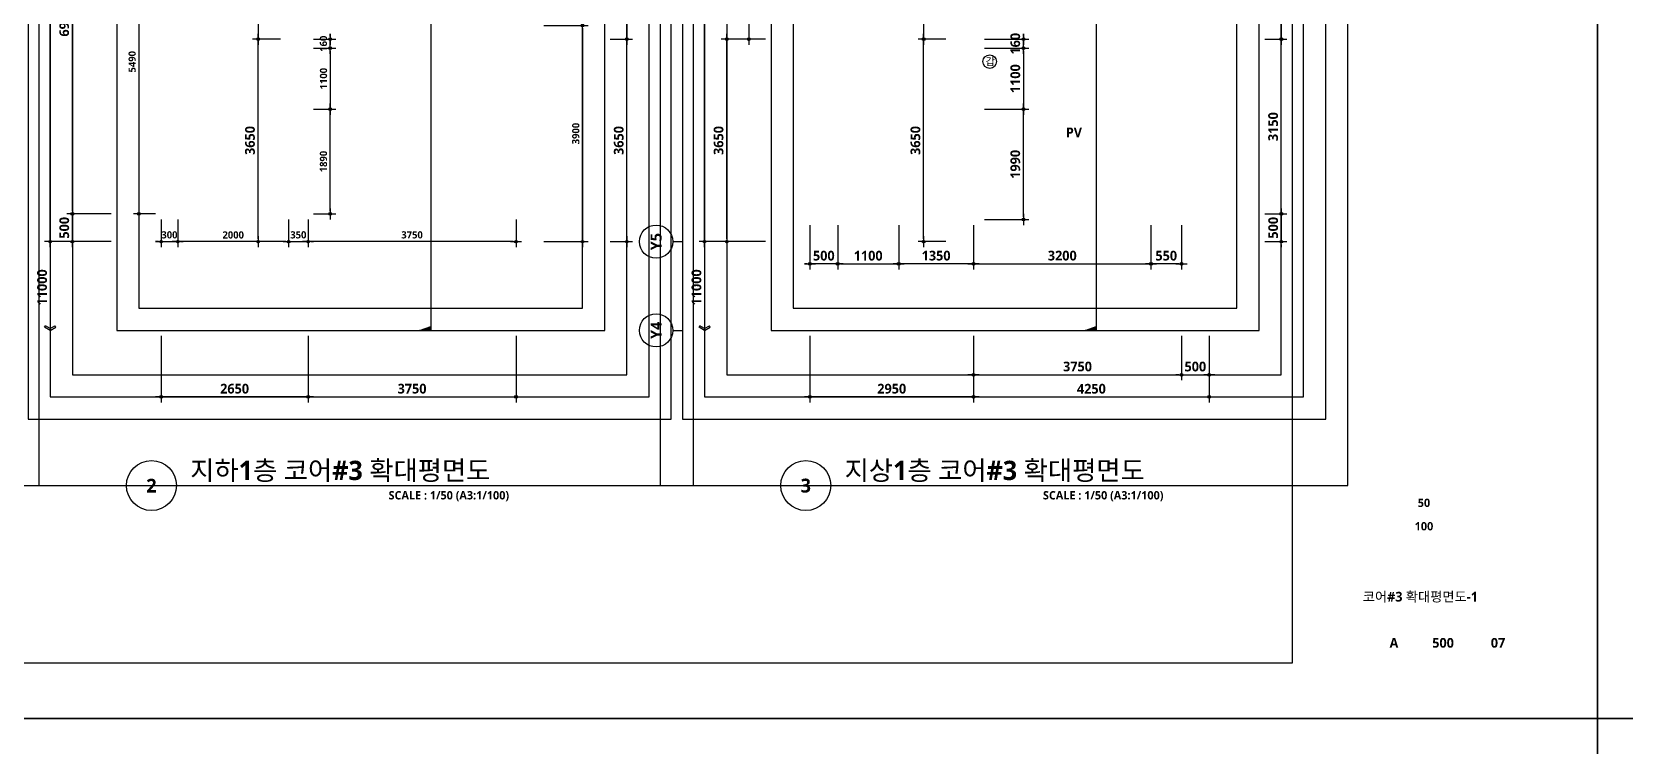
# Model space of a CAD drawing. Header units: millimetres. Extents: x -12482 to 126000, y 0 to 220200.
# Drawn here: x 13769 to 42500, y 58900 to 71784 of the extents above; entities that cross this region are included whole.
import ezdxf
from ezdxf.enums import TextEntityAlignment as Align

# ---------------------------------------------------------------- set-up
doc = ezdxf.new("R2010")
doc.units = ezdxf.units.MM
doc.header["$LTSCALE"] = 60
doc.linetypes.add('CEN', pattern=[62, 60, -1, 0, -1])
doc.layers.get('Defpoints').update_dxf_attribs({"color": 153})
for name, color, linetype in [('A-ANNO-DIM', 4, 'Continuous'), ('A-ANNO-SYMB', 7, 'Continuous'), ('A-ANNO-TEXT1', 7, 'Continuous'), ('A-ANNO-TITL', 7, 'Continuous'), ('A-ST-AXIS-BUB', 7, 'Continuous'), ('A-ST-AXIS-DIM', 7, 'Continuous'), ('AA-MKXX', 3, 'Continuous'), ('AA-XXXX-TXT1', 2, 'Continuous')]:
    doc.layers.add(name, color=color, linetype=linetype)
for name, color, linetype, plot in [('Defpoint', 161, 'Continuous', False), ('G(그리드1)', 185, 'Continuous', False), ('G(그리드2)', 235, 'Continuous', False)]:
    doc.layers.add(name, color=color, linetype=linetype, plot=plot)
doc.styles.add('2020음성 1차', font='NanumGothicBold.ttf')
doc.styles.add('SH_진천_나눔', font='')
doc.styles.get('SH_진천_나눔').set_extended_font_data('NanumGothic', bold=True)
doc.dimstyles.new('SHP 50', dxfattribs={"dimscale": 50, "dimtxt": 3.5, "dimasz": 1, "dimexe": 2, "dimexo": 2, "dimgap": 1, "dimtad": 1, "dimdec": 0, "dimzin": 0, "dimdsep": 46, "dimtxsty": 'SH_진천_나눔', "dimblk": 'DIMDOT', "dimcen": 0.09, "dimclrd": 256, "dimclre": 256, "dimclrt": 3, "dimadec": 0, "dimazin": 1, "dimtfac": 1, "dimtdec": 0, "dimtix": 1, "dimtmove": 2, "dimatfit": 0, "dimldrblk": 'DIMDOT', "dimfxl": 1, "dimtolj": 1, "dimtzin": 0, "dimlwd": -1, "dimlwe": -1, "dimarcsym": 0})
doc.dimstyles.new('SHP 50내부', dxfattribs={"dimscale": 50, "dimtxt": 2.6, "dimasz": 1, "dimexe": 2, "dimexo": 2, "dimgap": 1, "dimtad": 1, "dimdec": 0, "dimzin": 0, "dimdsep": 46, "dimtxsty": '2020음성 1차', "dimblk": 'DIMDOT', "dimcen": 0.09, "dimclrd": 256, "dimclre": 256, "dimclrt": 3, "dimadec": 0, "dimazin": 1, "dimtfac": 1, "dimtdec": 0, "dimtix": 1, "dimtmove": 2, "dimatfit": 0, "dimldrblk": 'DIMDOT', "dimfxl": 1, "dimtolj": 1, "dimtzin": 0, "dimlwd": -1, "dimlwe": -1, "dimarcsym": 0})

# ---------------------------------------------------------------- blocks, each defined once
blk = doc.blocks.new('DIMDOT')
at = {"color": 0}
blk.add_line((-2, 0), (2, 0), dxfattribs=at)
for radius in [0.5, 0.25]:
    blk.add_circle((0, 0), radius, dxfattribs=at)
blk = doc.blocks.new('*D17177')
at = {"layer": 'A-ST-AXIS-DIM'}
for p, q in [((27000, 80500), (25800, 80500)), ((25900, 68050), (25900, 80450)), ((27000, 68000), (25800, 68000))]:
    blk.add_line(p, q, dxfattribs=at)
at = {"layer": 'Defpoints', "color": 0}
for p in [(25900, 80500), (27100, 80500), (27100, 68000)]:
    blk.add_point(p, dxfattribs=at)
at = {"layer": 'A-ST-AXIS-DIM', "linetype": 'ByBlock', "xscale": 50, "yscale": 50, "zscale": 50}
for p, rotation in [((25900, 80500), 90), ((25900, 68000), 270)]:
    blk.add_blockref('DIMDOT', p, dxfattribs=dict(at, rotation=rotation))
at = {"layer": 'A-ST-AXIS-DIM', "color": 3, "insert": (25754, 74250), "char_height": 175, "attachment_point": 5, "rotation": 90, "style": 'SH_진천_나눔'}
blk.add_mtext('\\A1;12500', dxfattribs=at)
blk = doc.blocks.new('A-ST-AXIS-BUB-1')
at = {"layer": 'A-ST-AXIS-BUB'}
blk.add_line((0, 350), (0, 0), dxfattribs=at)
blk.add_circle((0, 950), 600, dxfattribs=at)
blk = doc.blocks.new('arrow1')
at = {"color": 0}
for p, q in [((0, 0), (0.29, 0.5)), ((0, 0), (0.29, -0.5)), ((0.16, 0), (0.41, 0.43)), ((0.16, 0), (0.41, -0.43)), ((0.29, 0.5), (0.41, 0.43)), ((0.29, -0.5), (0.41, -0.43))]:
    blk.add_line(p, q, dxfattribs=at)
blk = doc.blocks.new('*D17178')
at = {"layer": 'A-ST-AXIS-DIM'}
for p, q in [((27000, 79950), (26200, 79950)), ((26300, 79900), (26300, 71700)), ((27000, 71650), (26200, 71650))]:
    blk.add_line(p, q, dxfattribs=at)
at = {"layer": 'Defpoints', "color": 0}
for p in [(27100, 79950), (26300, 71650), (27100, 71650)]:
    blk.add_point(p, dxfattribs=at)
at = {"layer": 'A-ST-AXIS-DIM', "linetype": 'ByBlock', "xscale": 50, "yscale": 50, "zscale": 50}
for p, rotation in [((26300, 79950), 90), ((26300, 71650), 270)]:
    blk.add_blockref('DIMDOT', p, dxfattribs=dict(at, rotation=rotation))
at = {"layer": 'A-ST-AXIS-DIM', "color": 3, "insert": (26153, 75800), "char_height": 175, "attachment_point": 5, "rotation": 90, "style": 'SH_진천_나눔'}
blk.add_mtext('\\A1;8300', dxfattribs=at)
blk = doc.blocks.new('*D17180')
at = {"layer": 'A-ST-AXIS-DIM'}
for p, q in [((27000, 71650), (26200, 71650)), ((26300, 68050), (26300, 71600)), ((27000, 68000), (26200, 68000))]:
    blk.add_line(p, q, dxfattribs=at)
at = {"layer": 'Defpoints', "color": 0}
for p in [(26300, 71650), (27100, 71650), (27100, 68000)]:
    blk.add_point(p, dxfattribs=at)
at = {"layer": 'A-ST-AXIS-DIM', "linetype": 'ByBlock', "xscale": 50, "yscale": 50, "zscale": 50}
for p, rotation in [((26300, 71650), 90), ((26300, 68000), 270)]:
    blk.add_blockref('DIMDOT', p, dxfattribs=dict(at, rotation=rotation))
at = {"layer": 'A-ST-AXIS-DIM', "color": 3, "insert": (26153, 69825), "char_height": 175, "attachment_point": 5, "rotation": 90, "style": 'SH_진천_나눔'}
blk.add_mtext('\\A1;3650', dxfattribs=at)
blk = doc.blocks.new('*D17181')
at = {"layer": 'A-ST-AXIS-DIM'}
for p, q in [((27000, 73750), (26600, 73750)), ((26700, 73700), (26700, 71700)), ((27000, 71650), (26600, 71650))]:
    blk.add_line(p, q, dxfattribs=at)
at = {"layer": 'Defpoints', "color": 0}
for p in [(27100, 73750), (26700, 71650), (27100, 71650)]:
    blk.add_point(p, dxfattribs=at)
at = {"layer": 'A-ST-AXIS-DIM', "linetype": 'ByBlock', "xscale": 50, "yscale": 50, "zscale": 50}
for p, rotation in [((26700, 73750), 90), ((26700, 71650), 270)]:
    blk.add_blockref('DIMDOT', p, dxfattribs=dict(at, rotation=rotation))
at = {"layer": 'A-ST-AXIS-DIM', "color": 3, "insert": (26554, 72700), "char_height": 175, "attachment_point": 5, "rotation": 90, "style": 'SH_진천_나눔'}
blk.add_mtext('\\A1;2100', dxfattribs=at)
blk = doc.blocks.new('*U13165')
at = {"layer": 'A-ANNO-TITL'}
blk.add_line((0, 0), (6250, 0), dxfattribs=at)
blk.add_circle((-450, 0), 450, dxfattribs=at)
at = {"layer": 'AA-XXXX-TXT1', "style": 'SH_진천_나눔'}
blk.add_attdef('DWG.TITLE', (250, 100), '', height=350, dxfattribs=at)
at = {"layer": 'AA-XXXX-TXT1', "color": 7, "style": 'SH_진천_나눔'}
blk.add_attdef('NO1', text='', height=300, dxfattribs=at).set_placement((-450, 0), align=Align.MIDDLE)
at = {"layer": 'AA-XXXX-TXT1', "style": 'SH_진천_나눔'}
blk.add_attdef('SCALE', text='', height=150, dxfattribs=at).set_placement((6000, -100), align=Align.TOP_RIGHT)
blk = doc.blocks.new('*D17186')
at = {"layer": 'A-ST-AXIS-DIM'}
for p, q in [((15200, 80500), (14000, 80500)), ((14100, 68050), (14100, 80450)), ((15200, 68000), (14000, 68000))]:
    blk.add_line(p, q, dxfattribs=at)
at = {"layer": 'Defpoints', "color": 0}
for p in [(14100, 80500), (15300, 80500), (15300, 68000)]:
    blk.add_point(p, dxfattribs=at)
at = {"layer": 'A-ST-AXIS-DIM', "linetype": 'ByBlock', "xscale": 50, "yscale": 50, "zscale": 50}
for p, rotation in [((14100, 80500), 90), ((14100, 68000), 270)]:
    blk.add_blockref('DIMDOT', p, dxfattribs=dict(at, rotation=rotation))
at = {"layer": 'A-ST-AXIS-DIM', "color": 3, "insert": (13954, 74250), "char_height": 175, "attachment_point": 5, "rotation": 90, "style": 'SH_진천_나눔'}
blk.add_mtext('\\A1;12500', dxfattribs=at)
blk = doc.blocks.new('*D17188')
at = {"layer": 'A-ST-AXIS-DIM'}
for p, q in [((15200, 68500), (14400, 68500)), ((14500, 68550), (14500, 68600)), ((14500, 68000), (14500, 68500)), ((15200, 68000), (14400, 68000)), ((14500, 67950), (14500, 67900))]:
    blk.add_line(p, q, dxfattribs=at)
at = {"layer": 'Defpoints', "color": 0}
for p in [(14500, 68500), (15300, 68500), (15300, 68000)]:
    blk.add_point(p, dxfattribs=at)
at = {"layer": 'A-ST-AXIS-DIM', "linetype": 'ByBlock', "xscale": 50, "yscale": 50, "zscale": 50}
for p, rotation in [((14500, 68500), 270), ((14500, 68000), 90)]:
    blk.add_blockref('DIMDOT', p, dxfattribs=dict(at, rotation=rotation))
at = {"layer": 'A-ST-AXIS-DIM', "color": 3, "insert": (14354, 68250), "char_height": 175, "attachment_point": 5, "rotation": 90, "style": 'SH_진천_나눔'}
blk.add_mtext('\\A1;500', dxfattribs=at)
blk = doc.blocks.new('*D17980')
at = {"layer": 'A-ST-AXIS-DIM'}
for p, q in [((18750, 66300), (18750, 65100)), ((22500, 66300), (22500, 65100)), ((18800, 65200), (22450, 65200))]:
    blk.add_line(p, q, dxfattribs=at)
at = {"layer": 'Defpoints', "color": 0}
for p in [(18750, 66400), (22500, 66400), (22500, 65200)]:
    blk.add_point(p, dxfattribs=at)
at = {"layer": 'A-ST-AXIS-DIM', "linetype": 'ByBlock', "xscale": 50, "yscale": 50, "zscale": 50, "rotation": 180}
blk.add_blockref('DIMDOT', (18750, 65200), dxfattribs=at)
at = {"layer": 'A-ST-AXIS-DIM', "linetype": 'ByBlock', "xscale": 50, "yscale": 50, "zscale": 50}
blk.add_blockref('DIMDOT', (22500, 65200), dxfattribs=at)
at = {"layer": 'A-ST-AXIS-DIM', "color": 3, "insert": (20625, 65347), "char_height": 175, "attachment_point": 5, "style": 'SH_진천_나눔'}
blk.add_mtext('\\A1;3750', dxfattribs=at)
blk = doc.blocks.new('*D17981')
at = {"layer": 'A-ST-AXIS-DIM'}
for p, q in [((16100, 66300), (16100, 65100)), ((18750, 66300), (18750, 65100)), ((18700, 65200), (16150, 65200))]:
    blk.add_line(p, q, dxfattribs=at)
at = {"layer": 'Defpoints', "color": 0}
for p in [(16100, 66400), (18750, 66400), (16100, 65200)]:
    blk.add_point(p, dxfattribs=at)
at = {"layer": 'A-ST-AXIS-DIM', "linetype": 'ByBlock', "xscale": 50, "yscale": 50, "zscale": 50, "rotation": 180}
blk.add_blockref('DIMDOT', (16100, 65200), dxfattribs=at)
at = {"layer": 'A-ST-AXIS-DIM', "linetype": 'ByBlock', "xscale": 50, "yscale": 50, "zscale": 50}
blk.add_blockref('DIMDOT', (18750, 65200), dxfattribs=at)
at = {"layer": 'A-ST-AXIS-DIM', "color": 3, "insert": (17425, 65347), "char_height": 175, "attachment_point": 5, "style": 'SH_진천_나눔'}
blk.add_mtext('\\A1;2650', dxfattribs=at)
blk = doc.blocks.new('*D18018')
at = {"layer": 'A-ST-AXIS-DIM'}
for p, q in [((15200, 75420), (14400, 75420)), ((14500, 68550), (14500, 75370)), ((15200, 68500), (14400, 68500))]:
    blk.add_line(p, q, dxfattribs=at)
at = {"layer": 'Defpoints', "color": 0}
for p in [(14500, 75420), (15300, 75420), (15300, 68500)]:
    blk.add_point(p, dxfattribs=at)
at = {"layer": 'A-ST-AXIS-DIM', "linetype": 'ByBlock', "xscale": 50, "yscale": 50, "zscale": 50}
for p, rotation in [((14500, 75420), 90), ((14500, 68500), 270)]:
    blk.add_blockref('DIMDOT', p, dxfattribs=dict(at, rotation=rotation))
at = {"layer": 'A-ST-AXIS-DIM', "color": 3, "insert": (14353, 71960), "char_height": 175, "attachment_point": 5, "rotation": 90, "style": 'SH_진천_나눔'}
blk.add_mtext('\\A1;6920', dxfattribs=at)
blk = doc.blocks.new('*D18024')
at = {"layer": 'A-ST-AXIS-DIM'}
for p, q in [((24200, 73750), (24600, 73750)), ((24500, 73700), (24500, 71700)), ((24200, 71650), (24600, 71650))]:
    blk.add_line(p, q, dxfattribs=at)
at = {"layer": 'Defpoints', "color": 0}
for p in [(24100, 73750), (24100, 71650), (24500, 71650)]:
    blk.add_point(p, dxfattribs=at)
at = {"layer": 'A-ST-AXIS-DIM', "linetype": 'ByBlock', "xscale": 50, "yscale": 50, "zscale": 50}
for p, rotation in [((24500, 73750), 90), ((24500, 71650), 270)]:
    blk.add_blockref('DIMDOT', p, dxfattribs=dict(at, rotation=rotation))
at = {"layer": 'A-ST-AXIS-DIM', "color": 3, "insert": (24354, 72700), "char_height": 175, "attachment_point": 5, "rotation": 90, "style": 'SH_진천_나눔'}
blk.add_mtext('\\A1;2100', dxfattribs=at)
blk = doc.blocks.new('*D18025')
at = {"layer": 'A-ST-AXIS-DIM'}
for p, q in [((24200, 71650), (24600, 71650)), ((24500, 68050), (24500, 71600)), ((24200, 68000), (24600, 68000))]:
    blk.add_line(p, q, dxfattribs=at)
at = {"layer": 'Defpoints', "color": 0}
for p in [(24100, 71650), (24500, 71650), (24100, 68000)]:
    blk.add_point(p, dxfattribs=at)
at = {"layer": 'A-ST-AXIS-DIM', "linetype": 'ByBlock', "xscale": 50, "yscale": 50, "zscale": 50}
for p, rotation in [((24500, 71650), 90.00000000000006), ((24500, 68000), 270.0000000000001)]:
    blk.add_blockref('DIMDOT', p, dxfattribs=dict(at, rotation=rotation))
at = {"layer": 'A-ST-AXIS-DIM', "color": 3, "insert": (24353, 69825), "char_height": 175, "attachment_point": 5, "rotation": 90, "style": 'SH_진천_나눔'}
blk.add_mtext('\\A1;3650', dxfattribs=at)
blk = doc.blocks.new('*D18031')
at = {"layer": 'A-ST-AXIS-DIM'}
for p, q in [((18250, 73750), (17750, 73750)), ((17850, 73700), (17850, 71700)), ((18250, 71650), (17750, 71650))]:
    blk.add_line(p, q, dxfattribs=at)
at = {"layer": 'Defpoints', "color": 0}
for p in [(18350, 73750), (17850, 71650), (18350, 71650)]:
    blk.add_point(p, dxfattribs=at)
at = {"layer": 'A-ST-AXIS-DIM', "linetype": 'ByBlock', "xscale": 50, "yscale": 50, "zscale": 50}
for p, rotation in [((17850, 73750), 90), ((17850, 71650), 270)]:
    blk.add_blockref('DIMDOT', p, dxfattribs=dict(at, rotation=rotation))
at = {"layer": 'A-ST-AXIS-DIM', "color": 3, "insert": (17704, 72700), "char_height": 175, "attachment_point": 5, "rotation": 90, "style": 'SH_진천_나눔'}
blk.add_mtext('\\A1;2100', dxfattribs=at)
blk = doc.blocks.new('*D18032')
at = {"layer": 'A-ST-AXIS-DIM'}
for p, q in [((18250, 71650), (17750, 71650)), ((17850, 68050), (17850, 71600)), ((18250, 68000), (17750, 68000))]:
    blk.add_line(p, q, dxfattribs=at)
at = {"layer": 'Defpoints', "color": 0}
for p in [(17850, 71650), (18350, 71650), (18350, 68000)]:
    blk.add_point(p, dxfattribs=at)
at = {"layer": 'A-ST-AXIS-DIM', "linetype": 'ByBlock', "xscale": 50, "yscale": 50, "zscale": 50}
for p, rotation in [((17850, 71650), 89.99999999999994), ((17850, 68000), 269.9999999999999)]:
    blk.add_blockref('DIMDOT', p, dxfattribs=dict(at, rotation=rotation))
at = {"layer": 'A-ST-AXIS-DIM', "color": 3, "insert": (17703, 69825), "char_height": 175, "attachment_point": 5, "rotation": 90, "style": 'SH_진천_나눔'}
blk.add_mtext('\\A1;3650', dxfattribs=at)
blk = doc.blocks.new('*D18039')
at = {"layer": 'A-ST-AXIS-DIM'}
for p, q in [((30750, 66300), (30750, 65100)), ((35000, 66300), (35000, 65100)), ((30800, 65200), (34950, 65200))]:
    blk.add_line(p, q, dxfattribs=at)
at = {"layer": 'Defpoints', "color": 0}
for p in [(30750, 66400), (35000, 66400), (35000, 65200)]:
    blk.add_point(p, dxfattribs=at)
at = {"layer": 'A-ST-AXIS-DIM', "linetype": 'ByBlock', "xscale": 50, "yscale": 50, "zscale": 50, "rotation": 180}
blk.add_blockref('DIMDOT', (30750, 65200), dxfattribs=at)
at = {"layer": 'A-ST-AXIS-DIM', "linetype": 'ByBlock', "xscale": 50, "yscale": 50, "zscale": 50}
blk.add_blockref('DIMDOT', (35000, 65200), dxfattribs=at)
at = {"layer": 'A-ST-AXIS-DIM', "color": 3, "insert": (32875, 65346), "char_height": 175, "attachment_point": 5, "style": 'SH_진천_나눔'}
blk.add_mtext('\\A1;4250', dxfattribs=at)
blk = doc.blocks.new('*D18040')
at = {"layer": 'A-ST-AXIS-DIM'}
for p, q in [((27800, 66300), (27800, 65100)), ((30750, 66300), (30750, 65100)), ((30700, 65200), (27850, 65200))]:
    blk.add_line(p, q, dxfattribs=at)
at = {"layer": 'Defpoints', "color": 0}
for p in [(27800, 66400), (30750, 66400), (27800, 65200)]:
    blk.add_point(p, dxfattribs=at)
at = {"layer": 'A-ST-AXIS-DIM', "linetype": 'ByBlock', "xscale": 50, "yscale": 50, "zscale": 50, "rotation": 180}
blk.add_blockref('DIMDOT', (27800, 65200), dxfattribs=at)
at = {"layer": 'A-ST-AXIS-DIM', "linetype": 'ByBlock', "xscale": 50, "yscale": 50, "zscale": 50}
blk.add_blockref('DIMDOT', (30750, 65200), dxfattribs=at)
at = {"layer": 'A-ST-AXIS-DIM', "color": 3, "insert": (29275, 65347), "char_height": 175, "attachment_point": 5, "style": 'SH_진천_나눔'}
blk.add_mtext('\\A1;2950', dxfattribs=at)
blk = doc.blocks.new('*D18041')
at = {"layer": 'A-ST-AXIS-DIM'}
for p, q in [((34500, 66300), (34500, 65500)), ((35000, 66300), (35000, 65500)), ((34450, 65600), (34400, 65600)), ((34500, 65600), (35000, 65600)), ((35050, 65600), (35100, 65600))]:
    blk.add_line(p, q, dxfattribs=at)
at = {"layer": 'Defpoints', "color": 0}
for p in [(34500, 66400), (35000, 66400), (35000, 65600)]:
    blk.add_point(p, dxfattribs=at)
at = {"layer": 'A-ST-AXIS-DIM', "linetype": 'ByBlock', "xscale": 50, "yscale": 50, "zscale": 50}
blk.add_blockref('DIMDOT', (34500, 65600), dxfattribs=at)
at = {"layer": 'A-ST-AXIS-DIM', "linetype": 'ByBlock', "xscale": 50, "yscale": 50, "zscale": 50, "rotation": 180}
blk.add_blockref('DIMDOT', (35000, 65600), dxfattribs=at)
at = {"layer": 'A-ST-AXIS-DIM', "color": 3, "insert": (34750, 65746), "char_height": 175, "attachment_point": 5, "style": 'SH_진천_나눔'}
blk.add_mtext('\\A1;500', dxfattribs=at)
blk = doc.blocks.new('*D18042')
at = {"layer": 'A-ST-AXIS-DIM'}
for p, q in [((30750, 66300), (30750, 65500)), ((34500, 66300), (34500, 65500)), ((30800, 65600), (34450, 65600))]:
    blk.add_line(p, q, dxfattribs=at)
at = {"layer": 'Defpoints', "color": 0}
for p in [(30750, 66400), (34500, 66400), (34500, 65600)]:
    blk.add_point(p, dxfattribs=at)
at = {"layer": 'A-ST-AXIS-DIM', "linetype": 'ByBlock', "xscale": 50, "yscale": 50, "zscale": 50, "rotation": 180}
blk.add_blockref('DIMDOT', (30750, 65600), dxfattribs=at)
at = {"layer": 'A-ST-AXIS-DIM', "linetype": 'ByBlock', "xscale": 50, "yscale": 50, "zscale": 50}
blk.add_blockref('DIMDOT', (34500, 65600), dxfattribs=at)
at = {"layer": 'A-ST-AXIS-DIM', "color": 3, "insert": (32625, 65747), "char_height": 175, "attachment_point": 5, "style": 'SH_진천_나눔'}
blk.add_mtext('\\A1;3750', dxfattribs=at)
blk = doc.blocks.new('*D18043')
at = {"layer": 'A-ST-AXIS-DIM'}
for p, q in [((28300, 68300), (28300, 67500)), ((29400, 68300), (29400, 67500)), ((28350, 67600), (29350, 67600))]:
    blk.add_line(p, q, dxfattribs=at)
at = {"layer": 'Defpoints', "color": 0}
for p in [(28300, 68400), (29400, 68400), (29400, 67600)]:
    blk.add_point(p, dxfattribs=at)
at = {"layer": 'A-ST-AXIS-DIM', "linetype": 'ByBlock', "xscale": 50, "yscale": 50, "zscale": 50, "rotation": 180}
blk.add_blockref('DIMDOT', (28300, 67600), dxfattribs=at)
at = {"layer": 'A-ST-AXIS-DIM', "linetype": 'ByBlock', "xscale": 50, "yscale": 50, "zscale": 50}
blk.add_blockref('DIMDOT', (29400, 67600), dxfattribs=at)
at = {"layer": 'A-ST-AXIS-DIM', "color": 3, "insert": (28850, 67746), "char_height": 175, "attachment_point": 5, "style": 'SH_진천_나눔'}
blk.add_mtext('\\A1;1100', dxfattribs=at)
blk = doc.blocks.new('*D18044')
at = {"layer": 'A-ST-AXIS-DIM'}
for p, q in [((27800, 68300), (27800, 67500)), ((28300, 68300), (28300, 67500)), ((27750, 67600), (27700, 67600)), ((28300, 67600), (27800, 67600)), ((28350, 67600), (28400, 67600))]:
    blk.add_line(p, q, dxfattribs=at)
at = {"layer": 'Defpoints', "color": 0}
for p in [(27800, 68400), (28300, 68400), (27800, 67600)]:
    blk.add_point(p, dxfattribs=at)
at = {"layer": 'A-ST-AXIS-DIM', "linetype": 'ByBlock', "xscale": 50, "yscale": 50, "zscale": 50}
blk.add_blockref('DIMDOT', (27800, 67600), dxfattribs=at)
at = {"layer": 'A-ST-AXIS-DIM', "linetype": 'ByBlock', "xscale": 50, "yscale": 50, "zscale": 50, "rotation": 180}
blk.add_blockref('DIMDOT', (28300, 67600), dxfattribs=at)
at = {"layer": 'A-ST-AXIS-DIM', "color": 3, "insert": (28050, 67746), "char_height": 175, "attachment_point": 5, "style": 'SH_진천_나눔'}
blk.add_mtext('\\A1;500', dxfattribs=at)
blk = doc.blocks.new('*D18045')
at = {"layer": 'A-ST-AXIS-DIM'}
for p, q in [((29400, 68300), (29400, 67500)), ((30750, 68300), (30750, 67500)), ((30700, 67600), (29450, 67600))]:
    blk.add_line(p, q, dxfattribs=at)
at = {"layer": 'Defpoints', "color": 0}
for p in [(29400, 68400), (30750, 68400), (29400, 67600)]:
    blk.add_point(p, dxfattribs=at)
at = {"layer": 'A-ST-AXIS-DIM', "linetype": 'ByBlock', "xscale": 50, "yscale": 50, "zscale": 50, "rotation": 180}
blk.add_blockref('DIMDOT', (29400, 67600), dxfattribs=at)
at = {"layer": 'A-ST-AXIS-DIM', "linetype": 'ByBlock', "xscale": 50, "yscale": 50, "zscale": 50}
blk.add_blockref('DIMDOT', (30750, 67600), dxfattribs=at)
at = {"layer": 'A-ST-AXIS-DIM', "color": 3, "insert": (30075, 67747), "char_height": 175, "attachment_point": 5, "style": 'SH_진천_나눔'}
blk.add_mtext('\\A1;1350', dxfattribs=at)
blk = doc.blocks.new('갑종 TEXT100')
at = {"layer": 'A-ANNO-SYMB'}
blk.add_circle((0, 0), 243, dxfattribs=at)
at = {"layer": 'A-ANNO-TITL', "style": '2020음성 1차'}
blk.add_text('갑 ', height=266.7, dxfattribs=at).set_placement((67, 0), align=Align.MIDDLE_CENTER)
blk = doc.blocks.new('*D18046')
at = {"layer": 'A-ST-AXIS-DIM'}
for p, q in [((30950, 71650), (31750, 71650)), ((31650, 71700), (31650, 71750)), ((31650, 71490), (31650, 71650)), ((30950, 71490), (31750, 71490)), ((31650, 71440), (31650, 71390))]:
    blk.add_line(p, q, dxfattribs=at)
at = {"layer": 'Defpoints', "color": 0}
for p in [(30850, 71650), (31650, 71650), (30850, 71490)]:
    blk.add_point(p, dxfattribs=at)
at = {"layer": 'A-ST-AXIS-DIM', "linetype": 'ByBlock', "xscale": 50, "yscale": 50, "zscale": 50}
for p, rotation in [((31650, 71650), 270), ((31650, 71490), 90)]:
    blk.add_blockref('DIMDOT', p, dxfattribs=dict(at, rotation=rotation))
at = {"layer": 'A-ST-AXIS-DIM', "color": 3, "insert": (31503, 71570), "char_height": 175, "attachment_point": 5, "rotation": 90, "style": 'SH_진천_나눔'}
blk.add_mtext('\\A1;160', dxfattribs=at)
blk = doc.blocks.new('*D18047')
at = {"layer": 'A-ST-AXIS-DIM'}
for p, q in [((30950, 71490), (31750, 71490)), ((31650, 71440), (31650, 70440)), ((30950, 70390), (31750, 70390))]:
    blk.add_line(p, q, dxfattribs=at)
at = {"layer": 'Defpoints', "color": 0}
for p in [(30850, 71490), (30850, 70390), (31650, 70390)]:
    blk.add_point(p, dxfattribs=at)
at = {"layer": 'A-ST-AXIS-DIM', "linetype": 'ByBlock', "xscale": 50, "yscale": 50, "zscale": 50}
for p, rotation in [((31650, 71490), 90), ((31650, 70390), 270)]:
    blk.add_blockref('DIMDOT', p, dxfattribs=dict(at, rotation=rotation))
at = {"layer": 'A-ST-AXIS-DIM', "color": 3, "insert": (31504, 70940), "char_height": 175, "attachment_point": 5, "rotation": 90, "style": 'SH_진천_나눔'}
blk.add_mtext('\\A1;1100', dxfattribs=at)
blk = doc.blocks.new('*D18072')
at = {"layer": 'A-ST-AXIS-DIM'}
for p, q in [((36000, 73750), (36400, 73750)), ((36300, 73700), (36300, 71700)), ((36000, 71650), (36400, 71650))]:
    blk.add_line(p, q, dxfattribs=at)
at = {"layer": 'Defpoints', "color": 0}
for p in [(35900, 73750), (35900, 71650), (36300, 71650)]:
    blk.add_point(p, dxfattribs=at)
at = {"layer": 'A-ST-AXIS-DIM', "linetype": 'ByBlock', "xscale": 50, "yscale": 50, "zscale": 50}
for p, rotation in [((36300, 73750), 90), ((36300, 71650), 270)]:
    blk.add_blockref('DIMDOT', p, dxfattribs=dict(at, rotation=rotation))
at = {"layer": 'A-ST-AXIS-DIM', "color": 3, "insert": (36154, 72700), "char_height": 175, "attachment_point": 5, "rotation": 90, "style": 'SH_진천_나눔'}
blk.add_mtext('\\A1;2100', dxfattribs=at)
blk = doc.blocks.new('*D18073')
at = {"layer": 'A-ST-AXIS-DIM'}
for p, q in [((36000, 71650), (36400, 71650)), ((36300, 68550), (36300, 71600)), ((36000, 68500), (36400, 68500))]:
    blk.add_line(p, q, dxfattribs=at)
at = {"layer": 'Defpoints', "color": 0}
for p in [(35900, 71650), (36300, 71650), (35900, 68500)]:
    blk.add_point(p, dxfattribs=at)
at = {"layer": 'A-ST-AXIS-DIM', "linetype": 'ByBlock', "xscale": 50, "yscale": 50, "zscale": 50}
for p, rotation in [((36300, 71650), 90), ((36300, 68500), 270)]:
    blk.add_blockref('DIMDOT', p, dxfattribs=dict(at, rotation=rotation))
at = {"layer": 'A-ST-AXIS-DIM', "color": 3, "insert": (36153, 70075), "char_height": 175, "attachment_point": 5, "rotation": 90, "style": 'SH_진천_나눔'}
blk.add_mtext('\\A1;3150', dxfattribs=at)
blk = doc.blocks.new('*D18074')
at = {"layer": 'A-ST-AXIS-DIM'}
for p, q in [((36000, 68500), (36400, 68500)), ((36300, 68550), (36300, 68600)), ((36300, 68500), (36300, 68000)), ((36000, 68000), (36400, 68000)), ((36300, 67950), (36300, 67900))]:
    blk.add_line(p, q, dxfattribs=at)
at = {"layer": 'Defpoints', "color": 0}
for p in [(35900, 68500), (35900, 68000), (36300, 68000)]:
    blk.add_point(p, dxfattribs=at)
at = {"layer": 'A-ST-AXIS-DIM', "linetype": 'ByBlock', "xscale": 50, "yscale": 50, "zscale": 50}
for p, rotation in [((36300, 68500), 270), ((36300, 68000), 90)]:
    blk.add_blockref('DIMDOT', p, dxfattribs=dict(at, rotation=rotation))
at = {"layer": 'A-ST-AXIS-DIM', "color": 3, "insert": (36154, 68250), "char_height": 175, "attachment_point": 5, "rotation": 90, "style": 'SH_진천_나눔'}
blk.add_mtext('\\A1;500', dxfattribs=at)
blk = doc.blocks.new('*D18082')
at = {"layer": 'A-ST-AXIS-DIM'}
for p, q in [((30250, 73750), (29750, 73750)), ((29850, 73700), (29850, 71700)), ((30250, 71650), (29750, 71650))]:
    blk.add_line(p, q, dxfattribs=at)
at = {"layer": 'Defpoints', "color": 0}
for p in [(30350, 73750), (29850, 71650), (30350, 71650)]:
    blk.add_point(p, dxfattribs=at)
at = {"layer": 'A-ST-AXIS-DIM', "linetype": 'ByBlock', "xscale": 50, "yscale": 50, "zscale": 50}
for p, rotation in [((29850, 73750), 90), ((29850, 71650), 270)]:
    blk.add_blockref('DIMDOT', p, dxfattribs=dict(at, rotation=rotation))
at = {"layer": 'A-ST-AXIS-DIM', "color": 3, "insert": (29704, 72700), "char_height": 175, "attachment_point": 5, "rotation": 90, "style": 'SH_진천_나눔'}
blk.add_mtext('\\A1;2100', dxfattribs=at)
blk = doc.blocks.new('*D18083')
at = {"layer": 'A-ST-AXIS-DIM'}
for p, q in [((30250, 71650), (29750, 71650)), ((29850, 68050), (29850, 71600)), ((30250, 68000), (29750, 68000))]:
    blk.add_line(p, q, dxfattribs=at)
at = {"layer": 'Defpoints', "color": 0}
for p in [(29850, 71650), (30350, 71650), (30350, 68000)]:
    blk.add_point(p, dxfattribs=at)
at = {"layer": 'A-ST-AXIS-DIM', "linetype": 'ByBlock', "xscale": 50, "yscale": 50, "zscale": 50}
for p, rotation in [((29850, 71650), 89.99999999999994), ((29850, 68000), 269.9999999999999)]:
    blk.add_blockref('DIMDOT', p, dxfattribs=dict(at, rotation=rotation))
at = {"layer": 'A-ST-AXIS-DIM', "color": 3, "insert": (29703, 69825), "char_height": 175, "attachment_point": 5, "rotation": 90, "style": 'SH_진천_나눔'}
blk.add_mtext('\\A1;3650', dxfattribs=at)
blk = doc.blocks.new('*D18288')
at = {"layer": 'A-ANNO-DIM'}
for p, q in [((23000, 71900), (23800, 71900)), ((23700, 71850), (23700, 68050)), ((23000, 68000), (23800, 68000))]:
    blk.add_line(p, q, dxfattribs=at)
at = {"layer": 'Defpoints', "color": 0}
for p in [(22900, 71900), (22900, 68000), (23700, 68000)]:
    blk.add_point(p, dxfattribs=at)
at = {"layer": 'A-ANNO-DIM', "linetype": 'ByBlock', "xscale": 50, "yscale": 50, "zscale": 50}
for p, rotation in [((23700, 71900), 90), ((23700, 68000), 270)]:
    blk.add_blockref('DIMDOT', p, dxfattribs=dict(at, rotation=rotation))
at = {"layer": 'A-ANNO-DIM', "color": 3, "insert": (23578, 69950), "char_height": 130, "attachment_point": 5, "rotation": 90, "style": '2020음성 1차'}
blk.add_mtext('\\A1;3900', dxfattribs=at)
blk = doc.blocks.new('*U15082')
at = {"layer": 'AA-MKXX'}
blk.add_hatch(color=256, dxfattribs=at).paths.add_polyline_path([(48000, 600), (47790, 0), (48000, 0)])
at = {"layer": 'AA-MKXX', "linetype": 'CEN', "ltscale": 300}
blk.add_line((900, 0), (48000, 0), dxfattribs=at)
at = {"layer": 'AA-MKXX'}
blk.add_lwpolyline([(48000, 0), (48000, 600), (47790, 0)], close=True, dxfattribs=at)
blk = doc.blocks.new('*D20669')
at = {"layer": 'A-ANNO-DIM'}
for p, q in [((18850, 71650), (19250, 71650)), ((19150, 71700), (19150, 71750)), ((19150, 71490), (19150, 71650)), ((18850, 71490), (19250, 71490)), ((19150, 71440), (19150, 71390))]:
    blk.add_line(p, q, dxfattribs=at)
at = {"layer": 'Defpoints', "color": 0}
for p in [(18750, 71650), (19150, 71650), (18750, 71490)]:
    blk.add_point(p, dxfattribs=at)
at = {"layer": 'A-ANNO-DIM', "linetype": 'ByBlock', "xscale": 50, "yscale": 50, "zscale": 50}
for p, rotation in [((19150, 71650), 270), ((19150, 71490), 90)]:
    blk.add_blockref('DIMDOT', p, dxfattribs=dict(at, rotation=rotation))
at = {"layer": 'A-ANNO-DIM', "color": 3, "insert": (19028, 71570), "char_height": 130, "attachment_point": 5, "rotation": 90, "style": '2020음성 1차'}
blk.add_mtext('\\A1;160', dxfattribs=at)
blk = doc.blocks.new('*D20670')
at = {"layer": 'A-ANNO-DIM'}
for p, q in [((18850, 71490), (19250, 71490)), ((19150, 71440), (19150, 70440)), ((18850, 70390), (19250, 70390))]:
    blk.add_line(p, q, dxfattribs=at)
at = {"layer": 'Defpoints', "color": 0}
for p in [(18750, 71490), (18750, 70390), (19150, 70390)]:
    blk.add_point(p, dxfattribs=at)
at = {"layer": 'A-ANNO-DIM', "linetype": 'ByBlock', "xscale": 50, "yscale": 50, "zscale": 50}
for p, rotation in [((19150, 71490), 90), ((19150, 70390), 270)]:
    blk.add_blockref('DIMDOT', p, dxfattribs=dict(at, rotation=rotation))
at = {"layer": 'A-ANNO-DIM', "color": 3, "insert": (19029, 70940), "char_height": 130, "attachment_point": 5, "rotation": 90, "style": '2020음성 1차'}
blk.add_mtext('\\A1;1100', dxfattribs=at)
blk = doc.blocks.new('*D20671')
at = {"layer": 'A-ANNO-DIM'}
for p, q in [((18850, 70390), (19250, 70390)), ((19150, 68550), (19150, 70340)), ((18850, 68500), (19250, 68500))]:
    blk.add_line(p, q, dxfattribs=at)
at = {"layer": 'Defpoints', "color": 0}
for p in [(18750, 70390), (19150, 70390), (18750, 68500)]:
    blk.add_point(p, dxfattribs=at)
at = {"layer": 'A-ANNO-DIM', "linetype": 'ByBlock', "xscale": 50, "yscale": 50, "zscale": 50}
for p, rotation in [((19150, 70390), 90), ((19150, 68500), 270)]:
    blk.add_blockref('DIMDOT', p, dxfattribs=dict(at, rotation=rotation))
at = {"layer": 'A-ANNO-DIM', "color": 3, "insert": (19028, 69445), "char_height": 130, "attachment_point": 5, "rotation": 90, "style": '2020음성 1차'}
blk.add_mtext('\\A1;1890', dxfattribs=at)
blk = doc.blocks.new('*D20676')
at = {"layer": 'A-ANNO-DIM'}
for p, q in [((16000, 73990), (15600, 73990)), ((15700, 73940), (15700, 68550)), ((16000, 68500), (15600, 68500))]:
    blk.add_line(p, q, dxfattribs=at)
at = {"layer": 'Defpoints', "color": 0}
for p in [(16100, 73990), (15700, 68500), (16100, 68500)]:
    blk.add_point(p, dxfattribs=at)
at = {"layer": 'A-ANNO-DIM', "linetype": 'ByBlock', "xscale": 50, "yscale": 50, "zscale": 50}
for p, rotation in [((15700, 73990), 90), ((15700, 68500), 270)]:
    blk.add_blockref('DIMDOT', p, dxfattribs=dict(at, rotation=rotation))
at = {"layer": 'A-ANNO-DIM', "color": 3, "insert": (15578, 71245), "char_height": 130, "attachment_point": 5, "rotation": 90, "style": '2020음성 1차'}
blk.add_mtext('\\A1;5490', dxfattribs=at)
blk = doc.blocks.new('*D20677')
at = {"layer": 'A-ANNO-DIM'}
for p, q in [((16100, 68400), (16100, 67900)), ((16400, 68400), (16400, 67900)), ((16050, 68000), (16000, 68000)), ((16100, 68000), (16400, 68000)), ((16450, 68000), (16500, 68000))]:
    blk.add_line(p, q, dxfattribs=at)
at = {"layer": 'Defpoints', "color": 0}
for p in [(16100, 68500), (16400, 68500), (16400, 68000)]:
    blk.add_point(p, dxfattribs=at)
at = {"layer": 'A-ANNO-DIM', "linetype": 'ByBlock', "xscale": 50, "yscale": 50, "zscale": 50}
blk.add_blockref('DIMDOT', (16100, 68000), dxfattribs=at)
at = {"layer": 'A-ANNO-DIM', "linetype": 'ByBlock', "xscale": 50, "yscale": 50, "zscale": 50, "rotation": 180}
blk.add_blockref('DIMDOT', (16400, 68000), dxfattribs=at)
at = {"layer": 'A-ANNO-DIM', "color": 3, "insert": (16250, 68122), "char_height": 130, "attachment_point": 5, "style": '2020음성 1차'}
blk.add_mtext('\\A1;300', dxfattribs=at)
blk = doc.blocks.new('*D20678')
at = {"layer": 'A-ANNO-DIM'}
for p, q in [((16400, 68400), (16400, 67900)), ((18400, 68400), (18400, 67900)), ((18350, 68000), (16450, 68000))]:
    blk.add_line(p, q, dxfattribs=at)
at = {"layer": 'Defpoints', "color": 0}
for p in [(16400, 68500), (18400, 68500), (16400, 68000)]:
    blk.add_point(p, dxfattribs=at)
at = {"layer": 'A-ANNO-DIM', "linetype": 'ByBlock', "xscale": 50, "yscale": 50, "zscale": 50, "rotation": 180}
blk.add_blockref('DIMDOT', (16400, 68000), dxfattribs=at)
at = {"layer": 'A-ANNO-DIM', "linetype": 'ByBlock', "xscale": 50, "yscale": 50, "zscale": 50}
blk.add_blockref('DIMDOT', (18400, 68000), dxfattribs=at)
at = {"layer": 'A-ANNO-DIM', "color": 3, "insert": (17400, 68121), "char_height": 130, "attachment_point": 5, "style": '2020음성 1차'}
blk.add_mtext('\\A1;2000', dxfattribs=at)
blk = doc.blocks.new('*D20679')
at = {"layer": 'A-ANNO-DIM'}
for p, q in [((18400, 68400), (18400, 67900)), ((18750, 68400), (18750, 67900)), ((18350, 68000), (18300, 68000)), ((18400, 68000), (18750, 68000)), ((18800, 68000), (18850, 68000))]:
    blk.add_line(p, q, dxfattribs=at)
at = {"layer": 'Defpoints', "color": 0}
for p in [(18400, 68500), (18750, 68500), (18750, 68000)]:
    blk.add_point(p, dxfattribs=at)
at = {"layer": 'A-ANNO-DIM', "linetype": 'ByBlock', "xscale": 50, "yscale": 50, "zscale": 50}
blk.add_blockref('DIMDOT', (18400, 68000), dxfattribs=at)
at = {"layer": 'A-ANNO-DIM', "linetype": 'ByBlock', "xscale": 50, "yscale": 50, "zscale": 50, "rotation": 180}
blk.add_blockref('DIMDOT', (18750, 68000), dxfattribs=at)
at = {"layer": 'A-ANNO-DIM', "color": 3, "insert": (18575, 68122), "char_height": 130, "attachment_point": 5, "style": '2020음성 1차'}
blk.add_mtext('\\A1;350', dxfattribs=at)
blk = doc.blocks.new('*D20680')
at = {"layer": 'A-ANNO-DIM'}
for p, q in [((18750, 68400), (18750, 67900)), ((22500, 68400), (22500, 67900)), ((22450, 68000), (18800, 68000))]:
    blk.add_line(p, q, dxfattribs=at)
at = {"layer": 'Defpoints', "color": 0}
for p in [(18750, 68500), (22500, 68500), (18750, 68000)]:
    blk.add_point(p, dxfattribs=at)
at = {"layer": 'A-ANNO-DIM', "linetype": 'ByBlock', "xscale": 50, "yscale": 50, "zscale": 50, "rotation": 180}
blk.add_blockref('DIMDOT', (18750, 68000), dxfattribs=at)
at = {"layer": 'A-ANNO-DIM', "linetype": 'ByBlock', "xscale": 50, "yscale": 50, "zscale": 50}
blk.add_blockref('DIMDOT', (22500, 68000), dxfattribs=at)
at = {"layer": 'A-ANNO-DIM', "color": 3, "insert": (20625, 68122), "char_height": 130, "attachment_point": 5, "style": '2020음성 1차'}
blk.add_mtext('\\A1;3750', dxfattribs=at)
blk = doc.blocks.new('*D20681')
at = {"layer": 'A-ST-AXIS-DIM'}
for p, q in [((30750, 68300), (30750, 67500)), ((33950, 68300), (33950, 67500)), ((30800, 67600), (33900, 67600))]:
    blk.add_line(p, q, dxfattribs=at)
at = {"layer": 'Defpoints', "color": 0}
for p in [(30750, 68400), (33950, 68400), (33950, 67600)]:
    blk.add_point(p, dxfattribs=at)
at = {"layer": 'A-ST-AXIS-DIM', "linetype": 'ByBlock', "xscale": 50, "yscale": 50, "zscale": 50, "rotation": 180}
blk.add_blockref('DIMDOT', (30750, 67600), dxfattribs=at)
at = {"layer": 'A-ST-AXIS-DIM', "linetype": 'ByBlock', "xscale": 50, "yscale": 50, "zscale": 50}
blk.add_blockref('DIMDOT', (33950, 67600), dxfattribs=at)
at = {"layer": 'A-ST-AXIS-DIM', "color": 3, "insert": (32350, 67747), "char_height": 175, "attachment_point": 5, "style": 'SH_진천_나눔'}
blk.add_mtext('\\A1;3200', dxfattribs=at)
blk = doc.blocks.new('*D20682')
at = {"layer": 'A-ST-AXIS-DIM'}
for p, q in [((33950, 68300), (33950, 67500)), ((34500, 68300), (34500, 67500)), ((34450, 67600), (34000, 67600))]:
    blk.add_line(p, q, dxfattribs=at)
at = {"layer": 'Defpoints', "color": 0}
for p in [(33950, 68400), (34500, 68400), (33950, 67600)]:
    blk.add_point(p, dxfattribs=at)
at = {"layer": 'A-ST-AXIS-DIM', "linetype": 'ByBlock', "xscale": 50, "yscale": 50, "zscale": 50, "rotation": 180}
blk.add_blockref('DIMDOT', (33950, 67600), dxfattribs=at)
at = {"layer": 'A-ST-AXIS-DIM', "linetype": 'ByBlock', "xscale": 50, "yscale": 50, "zscale": 50}
blk.add_blockref('DIMDOT', (34500, 67600), dxfattribs=at)
at = {"layer": 'A-ST-AXIS-DIM', "color": 3, "insert": (34225, 67746), "char_height": 175, "attachment_point": 5, "style": 'SH_진천_나눔'}
blk.add_mtext('\\A1;550', dxfattribs=at)
blk = doc.blocks.new('*D20683')
at = {"layer": 'A-ST-AXIS-DIM'}
for p, q in [((30950, 70390), (31750, 70390)), ((31650, 68450), (31650, 70340)), ((30950, 68400), (31750, 68400))]:
    blk.add_line(p, q, dxfattribs=at)
at = {"layer": 'Defpoints', "color": 0}
for p in [(30850, 70390), (31650, 70390), (30850, 68400)]:
    blk.add_point(p, dxfattribs=at)
at = {"layer": 'A-ST-AXIS-DIM', "linetype": 'ByBlock', "xscale": 50, "yscale": 50, "zscale": 50}
for p, rotation in [((31650, 70390), 90), ((31650, 68400), 270)]:
    blk.add_blockref('DIMDOT', p, dxfattribs=dict(at, rotation=rotation))
at = {"layer": 'A-ST-AXIS-DIM', "color": 3, "insert": (31503, 69395), "char_height": 175, "attachment_point": 5, "rotation": 90, "style": 'SH_진천_나눔'}
blk.add_mtext('\\A1;1990', dxfattribs=at)

msp = doc.modelspace()

# ---------------------------------------------------------------- linework, layer by layer
at = {"layer": 'A-ST-AXIS-DIM'}
for p, q in [((15000, 68000), (14000, 68000)), ((14100, 67950), (14100, 66400)), ((26800, 68000), (25800, 68000)), ((25900, 67950), (25900, 66400))]:
    msp.add_line(p, q, dxfattribs=at)
at = {"layer": 'Defpoint'}
for points in [[(0, 89100), (42000, 89100), (42000, 59400), (0, 59400)], [(42000, 89100), (84000, 89100), (84000, 59400), (42000, 59400)], [(1000, 60400), (36500, 60400), (36500, 88100), (1000, 88100)], [(0, 59400), (42000, 59400), (42000, 29700), (0, 29700)], [(42000, 59400), (84000, 59400), (84000, 29700), (42000, 29700)]]:
    msp.add_lwpolyline(points, close=True, dxfattribs=at)
at = {"layer": 'G(그리드1)'}
for points in [[(13900, 84900), (1500, 84900), (1500, 63600), (13900, 63600)], [(25700, 84900), (13300, 84900), (13300, 63600), (25700, 63600)], [(37500, 84900), (25100, 84900), (25100, 63600), (37500, 63600)], [(25300, 84500), (13700, 84500), (13700, 64800), (25300, 64800)], [(37100, 84500), (25500, 84500), (25500, 64800), (37100, 64800)], [(24900, 84100), (14100, 84100), (14100, 65200), (24900, 65200)], [(36700, 84100), (25900, 84100), (25900, 65200), (36700, 65200)], [(24500, 83700), (14500, 83700), (14500, 65600), (24500, 65600)], [(36300, 83700), (26300, 83700), (26300, 65600), (36300, 65600)], [(24100, 82500), (15300, 82500), (15300, 66400), (24100, 66400)], [(35900, 82500), (27100, 82500), (27100, 66400), (35900, 66400)]]:
    msp.add_lwpolyline(points, close=True, dxfattribs=at)
at = {"layer": 'G(그리드2)'}
for points in [[(23700, 82100), (15700, 82100), (15700, 66800), (23700, 66800)], [(35500, 82100), (27500, 82100), (27500, 66800), (35500, 66800)]]:
    msp.add_lwpolyline(points, close=True, dxfattribs=at)

# ---------------------------------------------------------------- block references
at = {"xscale": -0.3333333333333333, "yscale": 0.3333333333333333, "zscale": 0.3333333333333333, "rotation": 89.99999999999964}
for p in [(20961.5, 82400), (32961.5, 82400)]:
    msp.add_blockref('*U15082', p, dxfattribs=at)
at = {"xscale": 0.5, "yscale": 0.5, "zscale": 0.5}
msp.add_blockref('갑종 TEXT100', (31041.8, 71247.5), dxfattribs=at)
ref = msp.add_blockref('*U13165', (16375, 63600))
ref.add_attrib('SCALE', 'SCALE : 1/50 (A3:1/100)', dxfattribs={"layer": 'A-ANNO-TITL', "height": 150, "style": 'SH_진천_나눔'}).set_placement((22375, 63500), align=Align.TOP_RIGHT)
ref.add_attrib('DWG.TITLE', '지하1층 코어#3 확대평면도', (16625, 63700), dxfattribs={"layer": 'A-ANNO-TITL', "height": 347.908, "style": 'SH_진천_나눔'})
ref.add_attrib('NO1', '2', dxfattribs={"layer": 'A-ANNO-TITL', "color": 7, "height": 250, "style": 'SH_진천_나눔'}).set_placement((15925, 63600), align=Align.MIDDLE)
ref = msp.add_blockref('*U13165', (28175, 63600))
ref.add_attrib('SCALE', 'SCALE : 1/50 (A3:1/100)', dxfattribs={"layer": 'A-ANNO-TITL', "height": 150, "style": 'SH_진천_나눔'}).set_placement((34175, 63500), align=Align.TOP_RIGHT)
ref.add_attrib('DWG.TITLE', '지상1층 코어#3 확대평면도', (28425, 63700), dxfattribs={"layer": 'A-ANNO-TITL', "height": 347.908, "style": 'SH_진천_나눔'})
ref.add_attrib('NO1', '3', dxfattribs={"layer": 'A-ANNO-TITL', "color": 7, "height": 250, "style": 'SH_진천_나눔'}).set_placement((27725, 63600), align=Align.MIDDLE)
at = {"layer": 'A-ST-AXIS-BUB', "xscale": 0.5, "yscale": 0.5, "zscale": 0.5, "rotation": 90}
for p in [(25500, 68000), (25500, 66400)]:
    msp.add_blockref('A-ST-AXIS-BUB-1', p, dxfattribs=at)
at = {"layer": 'A-ST-AXIS-DIM'}
for name, p, xscale, yscale, zscale, rotation in [('DIMDOT', (14100, 68000), 50, 50, 50, 90), ('DIMDOT', (25900, 68000), 50, 50, 50, 90), ('arrow1', (14100, 66400), -200, 200, 200, 269.9999999999856), ('arrow1', (25900, 66400), -200, 200, 200, 269.9999999999856)]:
    msp.add_blockref(name, p, dxfattribs=dict(at, xscale=xscale, yscale=yscale, zscale=zscale, rotation=rotation))

# ---------------------------------------------------------------- texts
at = {"layer": 'A-ANNO-TEXT1', "style": 'SH_진천_나눔'}
msp.add_text('PV', height=175, dxfattribs=at).set_placement((32560.1, 69971), align=Align.MIDDLE)
for s, p in [('Y5', (25025, 68000)), ('Y4', (25025, 66400))]:
    msp.add_text(s, height=200, rotation=90, dxfattribs=at).set_placement(p, align=Align.MIDDLE_CENTER)
at = {"layer": 'A-ANNO-TITL', "style": 'SH_진천_나눔'}
for s, height, p in [('50', 150, (38872.6, 63288.9)), ('100', 150, (38872.6, 62866.7)), (' 코어#3 확대평면도-1', 175, (38778.4, 61598.6)), ('A', 175, (38331.3, 60763.5)), ('500', 175, (39216.8, 60763.5)), ('07', 175, (40207.9, 60763.5))]:
    msp.add_text(s, height=height, dxfattribs=at).set_placement(p, align=Align.MIDDLE)
at = {"layer": 'A-ST-AXIS-DIM', "color": 3, "char_height": 175, "attachment_point": 5, "rotation": 90, "style": 'SH_진천_나눔'}
for insert in [(13954, 67175), (25754, 67175)]:
    msp.add_mtext('\\A1;11000', dxfattribs=dict(at, insert=insert))

# ---------------------------------------------------------------- dimensions: what is measured, and where the dimension line sits
at = {"layer": 'A-ANNO-DIM'}
for base, p1, p2, angle, picture, middle in [((15700, 68500, 103000), (16100, 73990, 103000), (16100, 68500, 103000), 270, '*D20676', (15578.3, 71245, 103000)), ((23700, 68000), (22900, 71900), (22900, 68000), 270, '*D18288', (23578.3, 69950)), ((19150, 71650, 103000), (18750, 71490, 103000), (18750, 71650, 103000), 90, '*D20669', (19028.3, 71570, 103000)), ((19150, 70390, 103000), (18750, 71490, 103000), (18750, 70390, 103000), 270, '*D20670', (19028.7, 70940, 103000)), ((19150, 70390, 103000), (18750, 68500, 103000), (18750, 70390, 103000), 90, '*D20671', (19028.3, 69445, 103000)), ((16400, 68000, 103000), (18400, 68500, 103000), (16400, 68500, 103000), 180, '*D20678', (17400, 68121.5, 103000)), ((18750, 68000, 103000), (22500, 68500, 103000), (18750, 68500, 103000), 180, '*D20680', (20625, 68121.7, 103000))]:
    dim = msp.add_linear_dim(base=base, p1=p1, p2=p2, angle=angle, dimstyle='SHP 50내부', override={"dimtxsty": '2020음성 1차', "dimldrblk": 'DIMDOT'}, dxfattribs=at)
    dim.commit()
    dim.dimension.update_dxf_attribs({"geometry": picture, "text_midpoint": middle})
for base, p1, p2, picture, middle in [((16400, 68000, 103000), (16100, 68500, 103000), (16400, 68500, 103000), '*D20677', (16250, 68121.7, 103000)), ((18750, 68000, 103000), (18400, 68500, 103000), (18750, 68500, 103000), '*D20679', (18575, 68121.7, 103000))]:
    dim = msp.add_linear_dim(base=base, p1=p1, p2=p2, dimstyle='SHP 50내부', override={"dimtxsty": '2020음성 1차', "dimldrblk": 'DIMDOT'}, dxfattribs=at)
    dim.commit()
    dim.dimension.update_dxf_attribs({"geometry": picture, "text_midpoint": middle})
at = {"layer": 'A-ST-AXIS-DIM'}
for base, p1, p2, angle, picture, middle in [((14100, 80500), (15300, 68000), (15300, 80500), 90, '*D17186', (13953.6, 74250)), ((25900, 80500), (27100, 68000), (27100, 80500), 90, '*D17177', (25753.6, 74250)), ((26300, 71650), (27100, 79950), (27100, 71650), 270, '*D17178', (26153.4, 75800)), ((14500, 75420), (15300, 68500), (15300, 75420), 90, '*D18018', (14353.4, 71960)), ((26700, 71650), (27100, 73750), (27100, 71650), 270, '*D17181', (26553.8, 72700)), ((26300, 71650), (27100, 68000), (27100, 71650), 90, '*D17180', (26153.4, 69825)), ((14500, 68500), (15300, 68000), (15300, 68500), 90, '*D17188', (14353.8, 68250)), ((16100, 65200), (18750, 66400), (16100, 66400), 180, '*D17981', (17425, 65346.6)), ((27800, 65200), (30750, 66400), (27800, 66400), 180, '*D18040', (29275, 65346.6))]:
    dim = msp.add_linear_dim(base=base, p1=p1, p2=p2, angle=angle, dimstyle='SHP 50', dxfattribs=at)
    dim.commit()
    dim.dimension.update_dxf_attribs({"geometry": picture, "text_midpoint": middle})
for base, p1, p2, angle, picture, middle in [((17850, 71650), (18350, 73750), (18350, 71650), 90, '*D18031', (17703.8, 72700)), ((24500, 71650), (24100, 73750), (24100, 71650), 90, '*D18024', (24353.8, 72700)), ((29850, 71650), (30350, 73750), (30350, 71650), 90, '*D18082', (29703.8, 72700)), ((36300, 71650), (35900, 73750), (35900, 71650), 90, '*D18072', (36153.8, 72700)), ((17850, 71650), (18350, 68000), (18350, 71650), 270, '*D18032', (17703.4, 69825)), ((24500, 71650), (24100, 68000), (24100, 71650), 270, '*D18025', (24353.4, 69825)), ((29850, 71650), (30350, 68000), (30350, 71650), 270, '*D18083', (29703.4, 69825)), ((31650, 71650), (30850, 71490), (30850, 71650), 270, '*D18046', (31503.4, 71570)), ((31650, 70390), (30850, 71490), (30850, 70390), 90, '*D18047', (31504, 70940)), ((36300, 71650), (35900, 68500), (35900, 71650), 270, '*D18073', (36153.4, 70075)), ((31650, 70390), (30850, 68400), (30850, 70390), 270, '*D20683', (31503.4, 69395)), ((29400, 67600), (28300, 68400), (29400, 68400), 180, '*D18043', (28850, 67746)), ((33950, 67600), (30750, 68400), (33950, 68400), 180, '*D20681', (32350, 67746.6)), ((36300, 68000), (35900, 68500), (35900, 68000), 90, '*D18074', (36153.8, 68250))]:
    dim = msp.add_linear_dim(base=base, p1=p1, p2=p2, angle=angle, dimstyle='SHP 50', override={"dimtxsty": 'SH_진천_나눔', "dimldrblk": 'DIMDOT'}, dxfattribs=at)
    dim.commit()
    dim.dimension.update_dxf_attribs({"geometry": picture, "text_midpoint": middle})
for base, p1, p2, picture, middle in [((27800, 67600), (28300, 68400), (27800, 68400), '*D18044', (28050, 67746.2)), ((29400, 67600), (30750, 68400), (29400, 68400), '*D18045', (30075, 67746.6)), ((33950, 67600), (34500, 68400), (33950, 68400), '*D20682', (34225, 67746.2))]:
    dim = msp.add_linear_dim(base=base, p1=p1, p2=p2, dimstyle='SHP 50', override={"dimtxsty": 'SH_진천_나눔', "dimldrblk": 'DIMDOT'}, dxfattribs=at)
    dim.commit()
    dim.dimension.update_dxf_attribs({"geometry": picture, "text_midpoint": middle})
for base, p1, p2, picture, middle in [((22500, 65200), (18750, 66400), (22500, 66400), '*D17980', (20625, 65346.6)), ((35000, 65200), (30750, 66400), (35000, 66400), '*D18039', (32875, 65346.4)), ((34500, 65600), (30750, 66400), (34500, 66400), '*D18042', (32625, 65746.6)), ((35000, 65600), (34500, 66400), (35000, 66400), '*D18041', (34750, 65746.2))]:
    dim = msp.add_linear_dim(base=base, p1=p1, p2=p2, dimstyle='SHP 50', dxfattribs=at)
    dim.commit()
    dim.dimension.update_dxf_attribs({"geometry": picture, "text_midpoint": middle})

doc.saveas('drawing.dxf')
